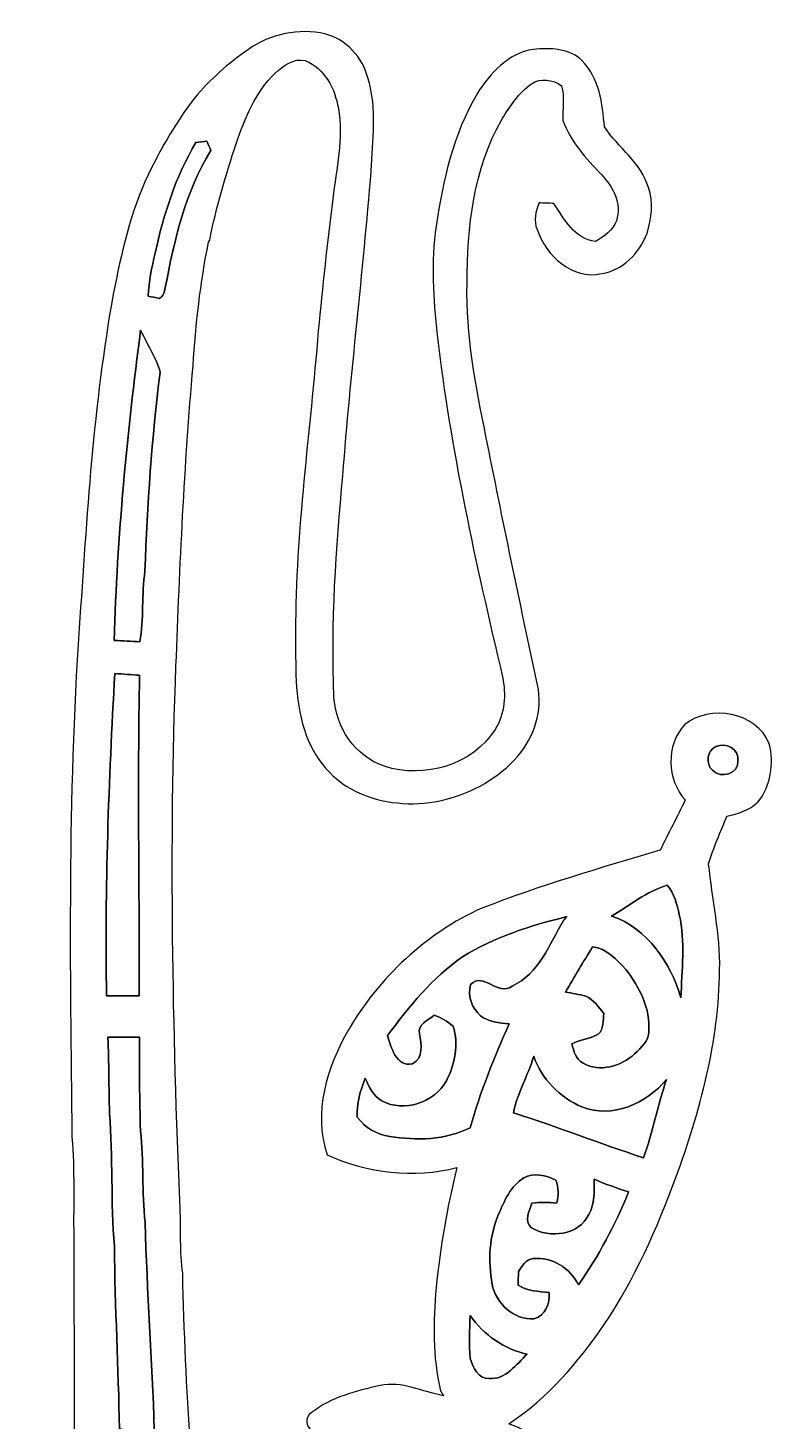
# Model space of a CAD drawing. Header units: centimetres. Extents: x -11.8 to 11.8, y -13.3 to 13.4.
# Drawn here: x -11.82 to -4.11, y -1.14 to 13.26 of the extents above; entities that cross this region are included whole.
import ezdxf

# ---------------------------------------------------------------- set-up
doc = ezdxf.new("R2010")
doc.units = ezdxf.units.CM
doc.header["$MEASUREMENT"] = 0
doc.layers.add('Camada 1', color=7, linetype='Continuous')

msp = doc.modelspace()

# ---------------------------------------------------------------- linework, layer by layer
at = {"layer": 'Camada 1', "color": 156}
for points, knots in [([(-9.5444, 13.04007), (-9.31826, 13.19952), (-9.02264, 13.26232), (-8.75206, 13.19917), (-8.75206, 13.19917), (-8.53087, 13.14484), (-8.36048, 12.95576), (-8.30685, 12.73704), (-8.30685, 12.73704), (-8.20842, 12.42624), (-8.26346, 12.10098), (-8.27475, 11.78313), (-8.27475, 11.78313), (-8.35871, 10.73361), (-8.48713, 9.68762), (-8.56756, 8.6374), (-8.56756, 8.6374), (-8.63776, 7.87681), (-8.69244, 7.112), (-8.65928, 6.34753), (-8.65928, 6.34753), (-8.64411, 6.0332), (-8.4402, 5.73122), (-8.13681, 5.63068), (-8.13681, 5.63068), (-7.73007, 5.49909), (-7.22736, 5.64127), (-6.99416, 6.01169), (-6.99416, 6.01169), (-6.89081, 6.17185), (-6.87987, 6.37292), (-6.91727, 6.55567), (-6.91727, 6.55567), (-7.19172, 7.72266), (-7.45525, 8.89634), (-7.59213, 10.08873), (-7.59213, 10.08873), (-7.63198, 10.46233), (-7.65951, 10.84121), (-7.60165, 11.21444), (-7.60165, 11.21444), (-7.53215, 11.68646), (-7.42562, 12.16589), (-7.18043, 12.58076), (-7.18043, 12.58076), (-7.04849, 12.79207), (-6.85835, 12.9995), (-6.60011, 13.03972), (-6.60011, 13.03972), (-6.42691, 13.0556), (-6.22547, 13.05383), (-6.09353, 12.9226), (-6.09353, 12.9226), (-5.91855, 12.74127), (-5.88115, 12.47986), (-5.86387, 12.23997), (-5.86387, 12.23997), (-5.72206, 12.02443), (-5.48464, 11.8692), (-5.40878, 11.61167), (-5.40878, 11.61167), (-5.34916, 11.45751), (-5.38198, 11.29276), (-5.4222, 11.1386), (-5.4222, 11.1386), (-5.50333, 10.93681), (-5.66807, 10.75795), (-5.89104, 10.72268), (-5.89104, 10.72268), (-6.19478, 10.65318), (-6.46677, 10.90682), (-6.55884, 11.17706), (-6.55884, 11.17706), (-6.5987, 11.26771), (-6.57506, 11.36614), (-6.53908, 11.45327), (-6.53908, 11.45327), (-6.48794, 11.45117), (-6.43643, 11.4494), (-6.38493, 11.44799), (-6.38493, 11.44799), (-6.27944, 11.285), (-6.17007, 11.07863), (-5.95453, 11.05534), (-5.95453, 11.05534), (-5.86705, 11.10721), (-5.77285, 11.16647), (-5.74004, 11.26912), (-5.74004, 11.26912), (-5.68006, 11.44551), (-5.77708, 11.61873), (-5.89421, 11.74537), (-5.89421, 11.74537), (-6.05225, 11.91189), (-6.21276, 12.08475), (-6.29284, 12.30488), (-6.29284, 12.30488), (-6.30025, 12.42377), (-6.27027, 12.55006), (-6.30802, 12.66472), (-6.30802, 12.66472), (-6.39692, 12.72716), (-6.52568, 12.75009), (-6.61846, 12.68306), (-6.61846, 12.68306), (-6.7497, 12.58992), (-6.84213, 12.4534), (-6.92291, 12.31687), (-6.92291, 12.31687), (-7.21924, 11.80641), (-7.28169, 11.19963), (-7.28415, 10.62037), (-7.28415, 10.62037), (-7.29509, 10.08732), (-7.19454, 9.56168), (-7.088, 9.04169), (-7.088, 9.04169), (-6.91727, 8.18373), (-6.73946, 7.32754), (-6.55425, 6.47276), (-6.55425, 6.47276), (-6.49887, 6.20994), (-6.58741, 5.93478), (-6.75993, 5.73369), (-6.75993, 5.73369), (-7.15186, 5.28954), (-7.82849, 5.11352), (-8.37953, 5.34704), (-8.37953, 5.34704), (-8.66422, 5.46099), (-8.87518, 5.71782), (-8.96479, 6.00745), (-8.96479, 6.00745), (-9.07273, 6.33377), (-9.05263, 6.68126), (-9.05615, 7.01957), (-9.05615, 7.01957), (-9.05686, 8.06132), (-8.90446, 9.0939), (-8.82156, 10.13036), (-8.82156, 10.13036), (-8.77852, 10.58615), (-8.72877, 11.04123), (-8.67163, 11.49526), (-8.67163, 11.49526), (-8.63423, 11.80605), (-8.55733, 12.12038), (-8.61377, 12.434), (-8.61377, 12.434), (-8.65046, 12.63437), (-8.75594, 12.84464), (-8.95597, 12.92331), (-8.95597, 12.92331), (-9.07732, 12.95576), (-9.18386, 12.86827), (-9.26888, 12.79383), (-9.26888, 12.79383), (-9.47137, 12.59663), (-9.58003, 12.32711), (-9.67034, 12.06464), (-9.67034, 12.06464), (-9.77758, 11.73726), (-9.87954, 11.40707), (-9.94375, 11.06805), (-9.94375, 11.06805), (-9.94375, 11.06805), (-9.95574, 11.04618), (-9.95574, 11.04618), (-9.95574, 11.04618), (-10.04111, 10.62566), (-10.08979, 10.1988), (-10.11484, 9.77053), (-10.11484, 9.77053), (-10.20867, 8.73865), (-10.25137, 7.70431), (-10.29264, 6.66925), (-10.29264, 6.66925), (-10.36461, 4.80024), (-10.32721, 2.9284), (-10.25031, 1.06045), (-10.25031, 1.06045), (-10.23972, 0.8375), (-10.25489, 0.61277), (-10.22314, 0.39088), (-10.22314, 0.39088), (-10.19598, -0.80291), (-10.11802, -1.99495), (-9.97867, -3.18099), (-9.97867, -3.18099), (-9.92998, -3.72285), (-9.86402, -4.26332), (-9.81463, -4.80518), (-9.81463, -4.80518), (-9.57968, -4.85422), (-9.34402, -4.941), (-9.16833, -5.10998), (-9.16833, -5.10998), (-8.97748, -5.28672), (-8.87236, -5.56401), (-8.92916, -5.82188), (-8.92916, -5.82188), (-8.95843, -6.00745), (-9.06215, -6.16866), (-9.16798, -6.31966), (-9.16798, -6.31966), (-8.93197, -6.50451), (-8.78275, -6.82201), (-8.86001, -7.12116), (-8.86001, -7.12116), (-8.92386, -7.41045), (-9.12318, -7.64928), (-9.35495, -7.82425), (-9.35495, -7.82425), (-9.66575, -8.05285), (-10.0464, -8.17633), (-10.42916, -8.20208), (-10.42916, -8.20208), (-10.35296, -9.61955), (-10.31205, -11.03982), (-10.20127, -12.45517), (-10.20127, -12.45517), (-10.17728, -12.61463), (-10.16423, -12.78607), (-10.25771, -12.9286), (-10.25771, -12.9286), (-10.40236, -13.20765), (-10.81299, -13.24081), (-11.04265, -13.05348), (-11.04265, -13.05348), (-11.19046, -12.93459), (-11.1707, -12.72786), (-11.176, -12.55854), (-11.176, -12.55854), (-11.20598, -12.20645), (-11.1947, -11.85262), (-11.20845, -11.4995), (-11.20845, -11.4995), (-11.24797, -10.98408), (-11.22291, -10.46551), (-11.26207, -9.94974), (-11.26207, -9.94974), (-11.27125, -9.30205), (-11.297, -8.6547), (-11.31428, -8.00735), (-11.31428, -8.00735), (-11.58028, -7.86024), (-11.76443, -7.57202), (-11.75631, -7.26475), (-11.75631, -7.26475), (-11.73444, -7.05979), (-11.65789, -6.86011), (-11.52277, -6.70277), (-11.52277, -6.70277), (-11.51784, -6.68725), (-11.50761, -6.65585), (-11.50231, -6.63999), (-11.50231, -6.63999), (-11.66318, -6.49145), (-11.79407, -6.29425), (-11.80253, -6.06918), (-11.80253, -6.06918), (-11.82369, -5.74957), (-11.63884, -5.45606), (-11.41059, -5.24827), (-11.41059, -5.24827), (-11.41412, -4.89795), (-11.42787, -4.54766), (-11.44235, -4.1977), (-11.44235, -4.1977), (-11.45433, -3.92677), (-11.43917, -3.65441), (-11.47762, -3.38525), (-11.47762, -3.38525), (-11.44622, -3.28577), (-11.42223, -3.16512), (-11.30793, -3.12949), (-11.30793, -3.12949), (-11.3538, -1.82774), (-11.34286, -0.52492), (-11.34921, 0.77716), (-11.34921, 0.77716), (-11.35415, 1.11724), (-11.33827, 1.45767), (-11.36755, 1.7967), (-11.36755, 1.7967), (-11.38908, 3.55035), (-11.41377, 5.30684), (-11.29277, 7.05731), (-11.29277, 7.05731), (-11.21444, 8.2109), (-11.14707, 9.36907), (-10.94139, 10.5089), (-10.94139, 10.5089), (-10.85603, 10.93187), (-10.76536, 11.36015), (-10.57627, 11.75137), (-10.57627, 11.75137), (-10.44292, 12.02654), (-10.287, 12.29218), (-10.10179, 12.53596), (-10.10179, 12.53596), (-9.94233, 12.72998), (-9.75006, 12.89614), (-9.5444, 13.04007)], [0, 0, 0, 0, 0.01298701, 0.01298701, 0.01298701, 0.01298701, 0.02597403, 0.02597403, 0.02597403, 0.02597403, 0.03896104, 0.03896104, 0.03896104, 0.03896104, 0.05194805, 0.05194805, 0.05194805, 0.05194805, 0.06493506, 0.06493506, 0.06493506, 0.06493506, 0.07792208, 0.07792208, 0.07792208, 0.07792208, 0.09090909, 0.09090909, 0.09090909, 0.09090909, 0.1038961, 0.1038961, 0.1038961, 0.1038961, 0.11688312, 0.11688312, 0.11688312, 0.11688312, 0.12987013, 0.12987013, 0.12987013, 0.12987013, 0.14285714, 0.14285714, 0.14285714, 0.14285714, 0.15584416, 0.15584416, 0.15584416, 0.15584416, 0.16883117, 0.16883117, 0.16883117, 0.16883117, 0.18181818, 0.18181818, 0.18181818, 0.18181818, 0.19480519, 0.19480519, 0.19480519, 0.19480519, 0.20779221, 0.20779221, 0.20779221, 0.20779221, 0.22077922, 0.22077922, 0.22077922, 0.22077922, 0.23376623, 0.23376623, 0.23376623, 0.23376623, 0.24675325, 0.24675325, 0.24675325, 0.24675325, 0.25974026, 0.25974026, 0.25974026, 0.25974026, 0.27272727, 0.27272727, 0.27272727, 0.27272727, 0.28571429, 0.28571429, 0.28571429, 0.28571429, 0.2987013, 0.2987013, 0.2987013, 0.2987013, 0.31168831, 0.31168831, 0.31168831, 0.31168831, 0.32467532, 0.32467532, 0.32467532, 0.32467532, 0.33766234, 0.33766234, 0.33766234, 0.33766234, 0.35064935, 0.35064935, 0.35064935, 0.35064935, 0.36363636, 0.36363636, 0.36363636, 0.36363636, 0.37662338, 0.37662338, 0.37662338, 0.37662338, 0.38961039, 0.38961039, 0.38961039, 0.38961039, 0.4025974, 0.4025974, 0.4025974, 0.4025974, 0.41558442, 0.41558442, 0.41558442, 0.41558442, 0.42857143, 0.42857143, 0.42857143, 0.42857143, 0.44155844, 0.44155844, 0.44155844, 0.44155844, 0.45454545, 0.45454545, 0.45454545, 0.45454545, 0.46753247, 0.46753247, 0.46753247, 0.46753247, 0.48051948, 0.48051948, 0.48051948, 0.48051948, 0.49350649, 0.49350649, 0.49350649, 0.49350649, 0.50649351, 0.50649351, 0.50649351, 0.50649351, 0.51948052, 0.51948052, 0.51948052, 0.51948052, 0.53246753, 0.53246753, 0.53246753, 0.53246753, 0.54545455, 0.54545455, 0.54545455, 0.54545455, 0.55844156, 0.55844156, 0.55844156, 0.55844156, 0.57142857, 0.57142857, 0.57142857, 0.57142857, 0.58441558, 0.58441558, 0.58441558, 0.58441558, 0.5974026, 0.5974026, 0.5974026, 0.5974026, 0.61038961, 0.61038961, 0.61038961, 0.61038961, 0.62337662, 0.62337662, 0.62337662, 0.62337662, 0.63636364, 0.63636364, 0.63636364, 0.63636364, 0.64935065, 0.64935065, 0.64935065, 0.64935065, 0.66233766, 0.66233766, 0.66233766, 0.66233766, 0.67532468, 0.67532468, 0.67532468, 0.67532468, 0.68831169, 0.68831169, 0.68831169, 0.68831169, 0.7012987, 0.7012987, 0.7012987, 0.7012987, 0.71428571, 0.71428571, 0.71428571, 0.71428571, 0.72727273, 0.72727273, 0.72727273, 0.72727273, 0.74025974, 0.74025974, 0.74025974, 0.74025974, 0.75324675, 0.75324675, 0.75324675, 0.75324675, 0.76623377, 0.76623377, 0.76623377, 0.76623377, 0.77922078, 0.77922078, 0.77922078, 0.77922078, 0.79220779, 0.79220779, 0.79220779, 0.79220779, 0.80519481, 0.80519481, 0.80519481, 0.80519481, 0.81818182, 0.81818182, 0.81818182, 0.81818182, 0.83116883, 0.83116883, 0.83116883, 0.83116883, 0.84415584, 0.84415584, 0.84415584, 0.84415584, 0.85714286, 0.85714286, 0.85714286, 0.85714286, 0.87012987, 0.87012987, 0.87012987, 0.87012987, 0.88311688, 0.88311688, 0.88311688, 0.88311688, 0.8961039, 0.8961039, 0.8961039, 0.8961039, 0.90909091, 0.90909091, 0.90909091, 0.90909091, 0.92207792, 0.92207792, 0.92207792, 0.92207792, 0.93506494, 0.93506494, 0.93506494, 0.93506494, 0.94805195, 0.94805195, 0.94805195, 0.94805195, 0.96103896, 0.96103896, 0.96103896, 0.96103896, 0.97402597, 0.97402597, 0.97402597, 0.97402597, 1, 1, 1, 1]), ([(-10.08661, 12.0791), (-10.08661, 12.0791), (-10.08661, 12.0791), (-10.08661, 12.0791), (-10.08661, 12.0791), (-10.29617, 11.72632), (-10.42, 11.33122), (-10.50889, 10.93293), (-10.50889, 10.93293), (-10.54029, 10.78653), (-10.57592, 10.63978), (-10.57875, 10.48914), (-10.57875, 10.48914), (-10.55052, 10.48349), (-10.49372, 10.4715), (-10.4655, 10.4655), (-10.4655, 10.4655), (-10.41964, 10.48455), (-10.41364, 10.5357), (-10.4027, 10.57768), (-10.4027, 10.57768), (-10.31098, 11.06699), (-10.19598, 11.56616), (-9.93104, 11.99444), (-9.93104, 11.99444), (-9.94163, 12.01842), (-9.96208, 12.06641), (-9.97231, 12.0904), (-9.97231, 12.0904), (-10.01042, 12.08651), (-10.04852, 12.08299), (-10.08661, 12.0791)], [0, 0, 0, 0, 0.11111111, 0.11111111, 0.11111111, 0.11111111, 0.22222222, 0.22222222, 0.22222222, 0.22222222, 0.33333333, 0.33333333, 0.33333333, 0.33333333, 0.44444444, 0.44444444, 0.44444444, 0.44444444, 0.55555556, 0.55555556, 0.55555556, 0.55555556, 0.66666667, 0.66666667, 0.66666667, 0.66666667, 0.77777778, 0.77777778, 0.77777778, 0.77777778, 1, 1, 1, 1]), ([(-10.93187, 6.93101), (-10.93187, 6.93101), (-10.93187, 6.93101), (-10.93187, 6.93101), (-10.93187, 6.93101), (-10.84298, 6.92643), (-10.75443, 6.9215), (-10.66588, 6.9169), (-10.66588, 6.9169), (-10.62249, 7.15856), (-10.65035, 7.40587), (-10.61297, 7.64821), (-10.61297, 7.64821), (-10.58862, 8.33508), (-10.54312, 9.02123), (-10.45597, 9.7028), (-10.45597, 9.7028), (-10.49619, 9.85731), (-10.5925, 9.99313), (-10.65812, 10.13882), (-10.65812, 10.13882), (-10.79782, 9.07485), (-10.90048, 8.00417), (-10.93187, 6.93101)], [0, 0, 0, 0, 0.14285714, 0.14285714, 0.14285714, 0.14285714, 0.28571429, 0.28571429, 0.28571429, 0.28571429, 0.42857143, 0.42857143, 0.42857143, 0.42857143, 0.57142857, 0.57142857, 0.57142857, 0.57142857, 0.71428571, 0.71428571, 0.71428571, 0.71428571, 1, 1, 1, 1]), ([(-10.92376, 6.58917), (-10.92376, 6.58917), (-10.92376, 6.58917), (-10.92376, 6.58917), (-10.92376, 6.58917), (-10.98938, 5.48075), (-11.02818, 4.36986), (-11.01019, 3.25895), (-11.01019, 3.25895), (-10.8973, 3.25861), (-10.78476, 3.25861), (-10.67188, 3.25825), (-10.67188, 3.25825), (-10.67046, 4.36279), (-10.69199, 5.46734), (-10.66834, 6.57153), (-10.66834, 6.57153), (-10.75372, 6.57718), (-10.83874, 6.58318), (-10.92376, 6.58917)], [0, 0, 0, 0, 0.16666667, 0.16666667, 0.16666667, 0.16666667, 0.33333333, 0.33333333, 0.33333333, 0.33333333, 0.5, 0.5, 0.5, 0.5, 0.66666667, 0.66666667, 0.66666667, 0.66666667, 1, 1, 1, 1]), ([(-5.0366, 6.05895), (-4.7759, 6.27627), (-4.28837, 6.1923), (-4.15995, 5.86386), (-4.15995, 5.86386), (-4.10915, 5.65962), (-4.14231, 5.42571), (-4.27672, 5.25885), (-4.27672, 5.25885), (-4.36491, 5.17877), (-4.48132, 5.13856), (-4.59668, 5.11668), (-4.59668, 5.11668), (-4.66195, 4.95299), (-4.7385, 4.79142), (-4.78613, 4.62209), (-4.78613, 4.62209), (-4.74909, 4.25696), (-4.66443, 3.89536), (-4.67254, 3.52636), (-4.67254, 3.52636), (-4.67888, 2.7894), (-4.87327, 2.06833), (-5.1248, 1.38041), (-5.1248, 1.38041), (-5.32095, 0.85124), (-5.54884, 0.32914), (-5.86705, -0.1397), (-5.86705, -0.1397), (-6.1348, -0.53269), (-6.4523, -0.90204), (-6.85236, -1.16521), (-6.85236, -1.16521), (-6.61634, -1.26188), (-6.37928, -1.35819), (-6.1528, -1.47601), (-6.1528, -1.47601), (-5.94113, -1.62489), (-5.86916, -1.88948), (-5.77568, -2.11737), (-5.77568, -2.11737), (-5.78979, -2.1583), (-5.80354, -2.19957), (-5.8173, -2.24084), (-5.8173, -2.24084), (-5.94395, -2.25283), (-6.06636, -2.21684), (-6.18489, -2.17769), (-6.18489, -2.17769), (-6.27873, -2.2426), (-6.36658, -2.33644), (-6.49111, -2.32728), (-6.49111, -2.32728), (-6.57401, -2.19004), (-6.65514, -2.04893), (-6.77579, -1.94062), (-6.77579, -1.94062), (-6.85587, -2.05634), (-6.92962, -2.23307), (-7.08766, -2.24542), (-7.08766, -2.24542), (-7.20407, -2.19779), (-7.24817, -2.06021), (-7.31378, -1.96179), (-7.31378, -1.96179), (-7.41327, -2.22919), (-7.48171, -2.50684), (-7.55543, -2.78236), (-7.55543, -2.78236), (-7.58859, -2.96016), (-7.64151, -3.15665), (-7.55967, -3.3288), (-7.55967, -3.3288), (-7.48629, -3.43817), (-7.33882, -3.43853), (-7.221, -3.44416), (-7.221, -3.44416), (-7.13987, -3.37043), (-7.03932, -3.2907), (-7.03121, -3.17287), (-7.03121, -3.17287), (-7.05626, -3.08575), (-7.15751, -3.00531), (-7.10494, -2.909), (-7.10494, -2.909), (-6.98887, -2.81975), (-6.84388, -2.67229), (-6.69008, -2.77035), (-6.69008, -2.77035), (-6.6442, -3.01519), (-6.64279, -3.28329), (-6.76485, -3.50731), (-6.76485, -3.50731), (-6.87951, -3.67242), (-7.0566, -3.81952), (-7.26756, -3.81952), (-7.26756, -3.81952), (-7.46266, -3.80047), (-7.65703, -3.73238), (-7.81297, -3.61209), (-7.81297, -3.61209), (-7.91845, -3.53024), (-7.95337, -3.39407), (-7.97418, -3.26918), (-7.97418, -3.26918), (-7.97806, -3.28507), (-7.98617, -3.31716), (-7.99006, -3.33304), (-7.99006, -3.33304), (-8.24053, -3.53447), (-8.60989, -3.45756), (-8.85366, -3.28365), (-8.85366, -3.28365), (-9.04028, -3.11538), (-9.09673, -2.81975), (-9.00641, -2.58833), (-9.00641, -2.58833), (-8.93727, -2.41335), (-8.80815, -2.27295), (-8.69138, -2.12901), (-8.69138, -2.12901), (-8.62471, -2.13359), (-8.51993, -2.10467), (-8.50335, -2.19638), (-8.50335, -2.19638), (-8.46067, -2.32163), (-8.37811, -2.4585), (-8.45678, -2.58621), (-8.45678, -2.58621), (-8.50229, -2.58974), (-8.54816, -2.59291), (-8.59367, -2.59644), (-8.59367, -2.59644), (-8.68221, -2.68781), (-8.68009, -2.82222), (-8.6547, -2.93899), (-8.6547, -2.93899), (-8.56932, -3.06317), (-8.37035, -3.1563), (-8.23948, -3.04587), (-8.23948, -3.04587), (-8.0973, -2.91958), (-8.01652, -2.74214), (-7.94455, -2.56998), (-7.94455, -2.56998), (-7.85917, -2.35126), (-7.76357, -2.13713), (-7.6895, -1.91452), (-7.6895, -1.91452), (-7.78298, -1.9124), (-7.93009, -1.97731), (-7.98583, -1.86937), (-7.98583, -1.86937), (-7.99711, -1.7593), (-7.96148, -1.65135), (-7.94843, -1.54305), (-7.94843, -1.54305), (-8.10083, -1.58503), (-8.249, -1.66404), (-8.41198, -1.64358), (-8.41198, -1.64358), (-8.43667, -1.56279), (-8.43667, -1.47319), (-8.47619, -1.39876), (-8.47619, -1.39876), (-8.62435, -1.37795), (-8.78734, -1.3596), (-8.88964, -1.23613), (-8.88964, -1.23613), (-8.94961, -1.19133), (-8.96373, -1.09502), (-8.89388, -1.05197), (-8.89388, -1.05197), (-8.69173, -0.8883), (-8.43068, -0.82761), (-8.18303, -0.76904), (-8.18303, -0.76904), (-7.95619, -0.72002), (-7.74593, -0.83502), (-7.52827, -0.87488), (-7.52827, -0.87488), (-7.53568, -0.86184), (-7.5512, -0.83572), (-7.5586, -0.82267), (-7.5586, -0.82267), (-7.6401, -0.47308), (-7.63588, -0.11077), (-7.6027, 0.24448), (-7.6027, 0.24448), (-7.5625, 0.6625), (-7.48841, 1.07667), (-7.38823, 1.48449), (-7.38823, 1.48449), (-7.83483, 1.36877), (-8.31249, 1.4238), (-8.72948, 1.61607), (-8.72948, 1.61607), (-8.88082, 2.05139), (-8.72877, 2.52411), (-8.51005, 2.90829), (-8.51005, 2.90829), (-8.18902, 3.4491), (-7.70819, 3.90455), (-7.1321, 4.16348), (-7.1321, 4.16348), (-6.5285, 4.39702), (-5.90727, 4.58116), (-5.28637, 4.7625), (-5.28637, 4.7625), (-5.20452, 4.93818), (-5.11033, 5.1075), (-5.02813, 5.2825), (-5.02813, 5.2825), (-5.22005, 5.48993), (-5.22958, 5.85011), (-5.0366, 6.05895)], [0, 0, 0, 0, 0.01818182, 0.01818182, 0.01818182, 0.01818182, 0.03636364, 0.03636364, 0.03636364, 0.03636364, 0.05454545, 0.05454545, 0.05454545, 0.05454545, 0.07272727, 0.07272727, 0.07272727, 0.07272727, 0.09090909, 0.09090909, 0.09090909, 0.09090909, 0.10909091, 0.10909091, 0.10909091, 0.10909091, 0.12727273, 0.12727273, 0.12727273, 0.12727273, 0.14545455, 0.14545455, 0.14545455, 0.14545455, 0.16363636, 0.16363636, 0.16363636, 0.16363636, 0.18181818, 0.18181818, 0.18181818, 0.18181818, 0.2, 0.2, 0.2, 0.2, 0.21818182, 0.21818182, 0.21818182, 0.21818182, 0.23636364, 0.23636364, 0.23636364, 0.23636364, 0.25454545, 0.25454545, 0.25454545, 0.25454545, 0.27272727, 0.27272727, 0.27272727, 0.27272727, 0.29090909, 0.29090909, 0.29090909, 0.29090909, 0.30909091, 0.30909091, 0.30909091, 0.30909091, 0.32727273, 0.32727273, 0.32727273, 0.32727273, 0.34545455, 0.34545455, 0.34545455, 0.34545455, 0.36363636, 0.36363636, 0.36363636, 0.36363636, 0.38181818, 0.38181818, 0.38181818, 0.38181818, 0.4, 0.4, 0.4, 0.4, 0.41818182, 0.41818182, 0.41818182, 0.41818182, 0.43636364, 0.43636364, 0.43636364, 0.43636364, 0.45454545, 0.45454545, 0.45454545, 0.45454545, 0.47272727, 0.47272727, 0.47272727, 0.47272727, 0.49090909, 0.49090909, 0.49090909, 0.49090909, 0.50909091, 0.50909091, 0.50909091, 0.50909091, 0.52727273, 0.52727273, 0.52727273, 0.52727273, 0.54545455, 0.54545455, 0.54545455, 0.54545455, 0.56363636, 0.56363636, 0.56363636, 0.56363636, 0.58181818, 0.58181818, 0.58181818, 0.58181818, 0.6, 0.6, 0.6, 0.6, 0.61818182, 0.61818182, 0.61818182, 0.61818182, 0.63636364, 0.63636364, 0.63636364, 0.63636364, 0.65454545, 0.65454545, 0.65454545, 0.65454545, 0.67272727, 0.67272727, 0.67272727, 0.67272727, 0.69090909, 0.69090909, 0.69090909, 0.69090909, 0.70909091, 0.70909091, 0.70909091, 0.70909091, 0.72727273, 0.72727273, 0.72727273, 0.72727273, 0.74545455, 0.74545455, 0.74545455, 0.74545455, 0.76363636, 0.76363636, 0.76363636, 0.76363636, 0.78181818, 0.78181818, 0.78181818, 0.78181818, 0.8, 0.8, 0.8, 0.8, 0.81818182, 0.81818182, 0.81818182, 0.81818182, 0.83636364, 0.83636364, 0.83636364, 0.83636364, 0.85454545, 0.85454545, 0.85454545, 0.85454545, 0.87272727, 0.87272727, 0.87272727, 0.87272727, 0.89090909, 0.89090909, 0.89090909, 0.89090909, 0.90909091, 0.90909091, 0.90909091, 0.90909091, 0.92727273, 0.92727273, 0.92727273, 0.92727273, 0.94545455, 0.94545455, 0.94545455, 0.94545455, 0.96363636, 0.96363636, 0.96363636, 0.96363636, 1, 1, 1, 1]), ([(-4.7117, 5.83423), (-4.7117, 5.83423), (-4.7117, 5.83423), (-4.7117, 5.83423), (-4.7117, 5.83423), (-4.80342, 5.79191), (-4.82141, 5.65396), (-4.74556, 5.5887), (-4.74556, 5.5887), (-4.66336, 5.4998), (-4.47145, 5.54989), (-4.48451, 5.68642), (-4.48451, 5.68642), (-4.4651, 5.80848), (-4.6094, 5.88327), (-4.7117, 5.83423)], [0, 0, 0, 0, 0.2, 0.2, 0.2, 0.2, 0.4, 0.4, 0.4, 0.4, 0.6, 0.6, 0.6, 0.6, 1, 1, 1, 1]), ([(-5.79013, 4.08269), (-5.79013, 4.08269), (-5.79013, 4.08269), (-5.79013, 4.08269), (-5.79013, 4.08269), (-5.41796, 3.9571), (-5.18054, 3.59903), (-5.07259, 3.23744), (-5.07259, 3.23744), (-5.06306, 3.5239), (-5.02637, 3.81458), (-5.08952, 4.09787), (-5.08952, 4.09787), (-5.11457, 4.20334), (-5.13997, 4.31623), (-5.21334, 4.40019), (-5.21334, 4.40019), (-5.42712, 4.33951), (-5.60034, 4.19169), (-5.79013, 4.08269)], [0, 0, 0, 0, 0.16666667, 0.16666667, 0.16666667, 0.16666667, 0.33333333, 0.33333333, 0.33333333, 0.33333333, 0.5, 0.5, 0.5, 0.5, 0.66666667, 0.66666667, 0.66666667, 0.66666667, 1, 1, 1, 1]), ([(-7.33142, 3.66006), (-7.33142, 3.66006), (-7.33142, 3.66006), (-7.33142, 3.66006), (-7.33142, 3.66006), (-7.64329, 3.44735), (-7.87964, 3.14607), (-8.10577, 2.84833), (-8.10577, 2.84833), (-8.06873, 2.72944), (-8.01511, 2.51424), (-7.84825, 2.55622), (-7.84825, 2.55622), (-7.72688, 2.61479), (-7.75757, 2.75731), (-7.77592, 2.86419), (-7.77592, 2.86419), (-7.79638, 2.96333), (-7.68597, 3.00672), (-7.62387, 3.05752), (-7.62387, 3.05752), (-7.55156, 3.03318), (-7.48524, 2.99544), (-7.42809, 2.94428), (-7.42809, 2.94428), (-7.36706, 2.7559), (-7.40938, 2.5534), (-7.49723, 2.38054), (-7.49723, 2.38054), (-7.61965, 2.15229), (-7.93502, 2.05069), (-8.16539, 2.1717), (-8.16539, 2.1717), (-8.25535, 2.22037), (-8.29556, 2.31846), (-8.33613, 2.40629), (-8.33613, 2.40629), (-8.38693, 2.27787), (-8.4275, 2.14383), (-8.41903, 2.00377), (-8.41903, 2.00377), (-8.33613, 1.89652), (-8.21795, 1.82279), (-8.08214, 1.80481), (-8.08214, 1.80481), (-7.80591, 1.76035), (-7.50746, 1.766), (-7.2524, 1.89476), (-7.2524, 1.89476), (-7.14587, 2.26306), (-7.00546, 2.62008), (-6.84705, 2.96898), (-6.84705, 2.96898), (-6.94972, 2.97956), (-7.06049, 2.98696), (-7.14516, 3.05293), (-7.14516, 3.05293), (-7.23477, 3.13124), (-7.28169, 3.25966), (-7.24746, 3.37609), (-7.24746, 3.37609), (-7.10776, 3.51225), (-6.96489, 3.24484), (-6.81884, 3.35845), (-6.81884, 3.35845), (-6.53732, 3.4858), (-6.43466, 3.78848), (-6.28826, 4.03542), (-6.28826, 4.03542), (-6.27979, 4.04566), (-6.26215, 4.0661), (-6.25333, 4.07634), (-6.25333, 4.07634), (-6.62798, 3.98497), (-7.00229, 3.86467), (-7.33142, 3.66006)], [0, 0, 0, 0, 0.05, 0.05, 0.05, 0.05, 0.1, 0.1, 0.1, 0.1, 0.15, 0.15, 0.15, 0.15, 0.2, 0.2, 0.2, 0.2, 0.25, 0.25, 0.25, 0.25, 0.3, 0.3, 0.3, 0.3, 0.35, 0.35, 0.35, 0.35, 0.4, 0.4, 0.4, 0.4, 0.45, 0.45, 0.45, 0.45, 0.5, 0.5, 0.5, 0.5, 0.55, 0.55, 0.55, 0.55, 0.6, 0.6, 0.6, 0.6, 0.65, 0.65, 0.65, 0.65, 0.7, 0.7, 0.7, 0.7, 0.75, 0.75, 0.75, 0.75, 0.8, 0.8, 0.8, 0.8, 0.85, 0.85, 0.85, 0.85, 0.9, 0.9, 0.9, 0.9, 1, 1, 1, 1]), ([(-5.98628, 3.76378), (-5.98628, 3.76378), (-5.98628, 3.76378), (-5.98628, 3.76378), (-5.98628, 3.76378), (-6.08295, 3.60997), (-6.17114, 3.45157), (-6.26674, 3.29706), (-6.26674, 3.29706), (-6.19653, 3.284), (-6.12527, 3.27589), (-6.0572, 3.25296), (-6.0572, 3.25296), (-5.97288, 3.22226), (-5.92525, 3.14184), (-5.87092, 3.07622), (-5.87092, 3.07622), (-5.87621, 3.00177), (-5.86809, 2.91606), (-5.92878, 2.86066), (-5.92878, 2.86066), (-6.0152, 2.81693), (-6.11292, 2.80246), (-6.20148, 2.76331), (-6.20148, 2.76331), (-6.1796, 2.68851), (-6.15984, 2.60032), (-6.08295, 2.56151), (-6.08295, 2.56151), (-5.91185, 2.46345), (-5.68854, 2.53118), (-5.5513, 2.65888), (-5.5513, 2.65888), (-5.4864, 2.72238), (-5.40173, 2.79047), (-5.40526, 2.89065), (-5.40526, 2.89065), (-5.38621, 3.12596), (-5.49945, 3.35033), (-5.64268, 3.52918), (-5.64268, 3.52918), (-5.73651, 3.63078), (-5.83952, 3.75002), (-5.98628, 3.76378)], [0, 0, 0, 0, 0.08333333, 0.08333333, 0.08333333, 0.08333333, 0.16666667, 0.16666667, 0.16666667, 0.16666667, 0.25, 0.25, 0.25, 0.25, 0.33333333, 0.33333333, 0.33333333, 0.33333333, 0.41666667, 0.41666667, 0.41666667, 0.41666667, 0.5, 0.5, 0.5, 0.5, 0.58333333, 0.58333333, 0.58333333, 0.58333333, 0.66666667, 0.66666667, 0.66666667, 0.66666667, 0.75, 0.75, 0.75, 0.75, 0.83333333, 0.83333333, 0.83333333, 0.83333333, 1, 1, 1, 1]), ([(-10.99537, 2.82963), (-10.99537, 2.82963), (-10.99537, 2.82963), (-10.99537, 2.82963), (-10.99537, 2.82963), (-10.98584, 2.56892), (-10.98726, 2.30752), (-10.97985, 2.04645), (-10.97985, 2.04645), (-10.94175, 1.5882), (-10.96856, 1.12713), (-10.9287, 0.66886), (-10.9287, 0.66886), (-10.92446, 0.03951), (-10.88672, -0.58844), (-10.87684, -1.21742), (-10.87684, -1.21742), (-10.85744, -1.22273), (-10.81933, -1.2326), (-10.79993, -1.23754), (-10.79993, -1.23754), (-10.70645, -1.22731), (-10.61191, -1.22765), (-10.51771, -1.22555), (-10.51771, -1.22555), (-10.53641, -0.51118), (-10.59462, 0.20143), (-10.61085, 0.91617), (-10.61085, 0.91617), (-10.64718, 1.23084), (-10.62178, 1.54939), (-10.65988, 1.86372), (-10.65988, 1.86372), (-10.66905, 2.18581), (-10.67046, 2.50825), (-10.67046, 2.83033), (-10.67046, 2.83033), (-10.77877, 2.82999), (-10.88707, 2.82963), (-10.99537, 2.82963)], [0, 0, 0, 0, 0.09090909, 0.09090909, 0.09090909, 0.09090909, 0.18181818, 0.18181818, 0.18181818, 0.18181818, 0.27272727, 0.27272727, 0.27272727, 0.27272727, 0.36363636, 0.36363636, 0.36363636, 0.36363636, 0.45454545, 0.45454545, 0.45454545, 0.45454545, 0.54545455, 0.54545455, 0.54545455, 0.54545455, 0.63636364, 0.63636364, 0.63636364, 0.63636364, 0.72727273, 0.72727273, 0.72727273, 0.72727273, 0.81818182, 0.81818182, 0.81818182, 0.81818182, 1, 1, 1, 1]), ([(-6.80507, 2.04927), (-6.80507, 2.04927), (-6.80507, 2.04927), (-6.80507, 2.04927), (-6.80507, 2.04927), (-6.35282, 1.90675), (-5.91219, 1.72931), (-5.46028, 1.58537), (-5.46028, 1.58537), (-5.36187, 1.84925), (-5.31176, 2.12831), (-5.22252, 2.3936), (-5.22252, 2.3936), (-5.42536, 2.14524), (-5.78414, 1.98366), (-6.09669, 2.11067), (-6.09669, 2.11067), (-6.32529, 2.2052), (-6.51191, 2.39959), (-6.59448, 2.63348), (-6.59448, 2.63348), (-6.65268, 2.43416), (-6.76451, 2.2539), (-6.80507, 2.04927)], [0, 0, 0, 0, 0.14285714, 0.14285714, 0.14285714, 0.14285714, 0.28571429, 0.28571429, 0.28571429, 0.28571429, 0.42857143, 0.42857143, 0.42857143, 0.42857143, 0.57142857, 0.57142857, 0.57142857, 0.57142857, 0.71428571, 0.71428571, 0.71428571, 0.71428571, 1, 1, 1, 1]), ([(-6.69783, 1.37617), (-6.69783, 1.37617), (-6.69783, 1.37617), (-6.69783, 1.37617), (-6.69783, 1.37617), (-6.83331, 1.29363), (-6.89751, 1.14017), (-6.95749, 1.00047), (-6.95749, 1.00047), (-7.05484, 0.7747), (-7.0679, 0.51929), (-7.02415, 0.27905), (-7.02415, 0.27905), (-6.98853, 0.07761), (-6.79732, -0.09348), (-6.58917, -0.08113), (-6.58917, -0.08113), (-6.47417, -0.04655), (-6.42761, 0.08149), (-6.43395, 0.19156), (-6.43395, 0.19156), (-6.54332, 0.20567), (-6.66009, 0.20284), (-6.75534, 0.2674), (-6.75534, 0.2674), (-6.75428, 0.31433), (-6.75357, 0.36125), (-6.75286, 0.40745), (-6.75286, 0.40745), (-6.71476, 0.46389), (-6.67597, 0.53552), (-6.59977, 0.54292), (-6.59977, 0.54292), (-6.40574, 0.56232), (-6.2177, 0.44272), (-6.13127, 0.27164), (-6.13127, 0.27164), (-5.9242, 0.57009), (-5.74815, 0.89322), (-5.61481, 1.23155), (-5.61481, 1.23155), (-5.73546, 1.26894), (-5.85399, 1.31375), (-5.97041, 1.36313), (-5.97041, 1.36313), (-5.9711, 1.24037), (-5.96159, 1.10808), (-6.0258, 0.998), (-6.0258, 0.998), (-6.12739, 0.78351), (-6.43113, 0.74682), (-6.61882, 0.86147), (-6.61882, 0.86147), (-6.69607, 0.92886), (-6.63963, 1.03611), (-6.61282, 1.11512), (-6.61282, 1.11512), (-6.5285, 1.12572), (-6.44313, 1.12323), (-6.35847, 1.11653), (-6.35847, 1.11653), (-6.33095, 1.19556), (-6.3373, 1.27635), (-6.36588, 1.35361), (-6.36588, 1.35361), (-6.46782, 1.40299), (-6.5927, 1.43262), (-6.69783, 1.37617)], [0, 0, 0, 0, 0.05555556, 0.05555556, 0.05555556, 0.05555556, 0.11111111, 0.11111111, 0.11111111, 0.11111111, 0.16666667, 0.16666667, 0.16666667, 0.16666667, 0.22222222, 0.22222222, 0.22222222, 0.22222222, 0.27777778, 0.27777778, 0.27777778, 0.27777778, 0.33333333, 0.33333333, 0.33333333, 0.33333333, 0.38888889, 0.38888889, 0.38888889, 0.38888889, 0.44444444, 0.44444444, 0.44444444, 0.44444444, 0.5, 0.5, 0.5, 0.5, 0.55555556, 0.55555556, 0.55555556, 0.55555556, 0.61111111, 0.61111111, 0.61111111, 0.61111111, 0.66666667, 0.66666667, 0.66666667, 0.66666667, 0.72222222, 0.72222222, 0.72222222, 0.72222222, 0.77777778, 0.77777778, 0.77777778, 0.77777778, 0.83333333, 0.83333333, 0.83333333, 0.83333333, 0.88888889, 0.88888889, 0.88888889, 0.88888889, 1, 1, 1, 1]), ([(-7.25275, -0.04726), (-7.25275, -0.04726), (-7.25275, -0.04726), (-7.25275, -0.04726), (-7.25275, -0.04726), (-7.25311, -0.19507), (-7.26934, -0.3443), (-7.24992, -0.49176), (-7.24992, -0.49176), (-7.22524, -0.58278), (-7.16562, -0.69919), (-7.05626, -0.69814), (-7.05626, -0.69814), (-6.88269, -0.71049), (-6.77367, -0.54963), (-6.6608, -0.44379), (-6.6608, -0.44379), (-6.90316, -0.39616), (-7.10988, -0.24482), (-7.25275, -0.04726)], [0, 0, 0, 0, 0.16666667, 0.16666667, 0.16666667, 0.16666667, 0.33333333, 0.33333333, 0.33333333, 0.33333333, 0.5, 0.5, 0.5, 0.5, 0.66666667, 0.66666667, 0.66666667, 0.66666667, 1, 1, 1, 1])]:
    msp.add_open_spline(points, degree=3, knots=knots, dxfattribs=at)
at = {"layer": 'Camada 1', "color": 7}
for points, knots in [([(-10.08661, 12.0791), (-10.04852, 12.08299), (-10.01042, 12.08651), (-9.97231, 12.0904), (-9.97231, 12.0904), (-9.96208, 12.06641), (-9.94163, 12.01842), (-9.93104, 11.99444), (-9.93104, 11.99444), (-10.19598, 11.56616), (-10.31098, 11.06699), (-10.4027, 10.57768), (-10.4027, 10.57768), (-10.41364, 10.5357), (-10.41964, 10.48455), (-10.4655, 10.4655), (-10.4655, 10.4655), (-10.49372, 10.4715), (-10.55052, 10.48349), (-10.57875, 10.48914), (-10.57875, 10.48914), (-10.57592, 10.63978), (-10.54029, 10.78653), (-10.50889, 10.93293), (-10.50889, 10.93293), (-10.42, 11.33122), (-10.29617, 11.72632), (-10.08661, 12.0791)], [0, 0, 0, 0, 0.125, 0.125, 0.125, 0.125, 0.25, 0.25, 0.25, 0.25, 0.375, 0.375, 0.375, 0.375, 0.5, 0.5, 0.5, 0.5, 0.625, 0.625, 0.625, 0.625, 0.75, 0.75, 0.75, 0.75, 1, 1, 1, 1]), ([(-10.93187, 6.93101), (-10.90048, 8.00417), (-10.79782, 9.07485), (-10.65812, 10.13882), (-10.65812, 10.13882), (-10.5925, 9.99313), (-10.49619, 9.85731), (-10.45597, 9.7028), (-10.45597, 9.7028), (-10.54312, 9.02123), (-10.58862, 8.33508), (-10.61297, 7.64821), (-10.61297, 7.64821), (-10.65035, 7.40587), (-10.62249, 7.15856), (-10.66588, 6.9169), (-10.66588, 6.9169), (-10.75443, 6.9215), (-10.84298, 6.92643), (-10.93187, 6.93101)], [0, 0, 0, 0, 0.16666667, 0.16666667, 0.16666667, 0.16666667, 0.33333333, 0.33333333, 0.33333333, 0.33333333, 0.5, 0.5, 0.5, 0.5, 0.66666667, 0.66666667, 0.66666667, 0.66666667, 1, 1, 1, 1]), ([(-10.92376, 6.58917), (-10.83874, 6.58318), (-10.75372, 6.57718), (-10.66834, 6.57153), (-10.66834, 6.57153), (-10.69199, 5.46734), (-10.67046, 4.36279), (-10.67188, 3.25825), (-10.67188, 3.25825), (-10.78476, 3.25861), (-10.8973, 3.25861), (-11.01019, 3.25895), (-11.01019, 3.25895), (-11.02818, 4.36986), (-10.98938, 5.48075), (-10.92376, 6.58917)], [0, 0, 0, 0, 0.2, 0.2, 0.2, 0.2, 0.4, 0.4, 0.4, 0.4, 0.6, 0.6, 0.6, 0.6, 1, 1, 1, 1]), ([(-4.7117, 5.83423), (-4.6094, 5.88327), (-4.4651, 5.80848), (-4.48451, 5.68642), (-4.48451, 5.68642), (-4.47145, 5.54989), (-4.66336, 5.4998), (-4.74556, 5.5887), (-4.74556, 5.5887), (-4.82141, 5.65396), (-4.80342, 5.79191), (-4.7117, 5.83423)], [0, 0, 0, 0, 0.25, 0.25, 0.25, 0.25, 0.5, 0.5, 0.5, 0.5, 1, 1, 1, 1]), ([(-5.79013, 4.08269), (-5.60034, 4.19169), (-5.42712, 4.33951), (-5.21334, 4.40019), (-5.21334, 4.40019), (-5.13997, 4.31623), (-5.11457, 4.20334), (-5.08952, 4.09787), (-5.08952, 4.09787), (-5.02637, 3.81458), (-5.06306, 3.5239), (-5.07259, 3.23744), (-5.07259, 3.23744), (-5.18054, 3.59903), (-5.41796, 3.9571), (-5.79013, 4.08269)], [0, 0, 0, 0, 0.2, 0.2, 0.2, 0.2, 0.4, 0.4, 0.4, 0.4, 0.6, 0.6, 0.6, 0.6, 1, 1, 1, 1]), ([(-7.33142, 3.66006), (-7.00229, 3.86467), (-6.62798, 3.98497), (-6.25333, 4.07634), (-6.25333, 4.07634), (-6.26215, 4.0661), (-6.27979, 4.04566), (-6.28826, 4.03542), (-6.28826, 4.03542), (-6.43466, 3.78848), (-6.53732, 3.4858), (-6.81884, 3.35845), (-6.81884, 3.35845), (-6.96489, 3.24484), (-7.10776, 3.51225), (-7.24746, 3.37609), (-7.24746, 3.37609), (-7.28169, 3.25966), (-7.23477, 3.13124), (-7.14516, 3.05293), (-7.14516, 3.05293), (-7.06049, 2.98696), (-6.94972, 2.97956), (-6.84705, 2.96898), (-6.84705, 2.96898), (-7.00546, 2.62008), (-7.14587, 2.26306), (-7.2524, 1.89476), (-7.2524, 1.89476), (-7.50746, 1.766), (-7.80591, 1.76035), (-8.08214, 1.80481), (-8.08214, 1.80481), (-8.21795, 1.82279), (-8.33613, 1.89652), (-8.41903, 2.00377), (-8.41903, 2.00377), (-8.4275, 2.14383), (-8.38693, 2.27787), (-8.33613, 2.40629), (-8.33613, 2.40629), (-8.29556, 2.31846), (-8.25535, 2.22037), (-8.16539, 2.1717), (-8.16539, 2.1717), (-7.93502, 2.05069), (-7.61965, 2.15229), (-7.49723, 2.38054), (-7.49723, 2.38054), (-7.40938, 2.5534), (-7.36706, 2.7559), (-7.42809, 2.94428), (-7.42809, 2.94428), (-7.48524, 2.99544), (-7.55156, 3.03318), (-7.62387, 3.05752), (-7.62387, 3.05752), (-7.68597, 3.00672), (-7.79638, 2.96333), (-7.77592, 2.86419), (-7.77592, 2.86419), (-7.75757, 2.75731), (-7.72688, 2.61479), (-7.84825, 2.55622), (-7.84825, 2.55622), (-8.01511, 2.51424), (-8.06873, 2.72944), (-8.10577, 2.84833), (-8.10577, 2.84833), (-7.87964, 3.14607), (-7.64329, 3.44735), (-7.33142, 3.66006)], [0, 0, 0, 0, 0.05263158, 0.05263158, 0.05263158, 0.05263158, 0.10526316, 0.10526316, 0.10526316, 0.10526316, 0.15789474, 0.15789474, 0.15789474, 0.15789474, 0.21052632, 0.21052632, 0.21052632, 0.21052632, 0.26315789, 0.26315789, 0.26315789, 0.26315789, 0.31578947, 0.31578947, 0.31578947, 0.31578947, 0.36842105, 0.36842105, 0.36842105, 0.36842105, 0.42105263, 0.42105263, 0.42105263, 0.42105263, 0.47368421, 0.47368421, 0.47368421, 0.47368421, 0.52631579, 0.52631579, 0.52631579, 0.52631579, 0.57894737, 0.57894737, 0.57894737, 0.57894737, 0.63157895, 0.63157895, 0.63157895, 0.63157895, 0.68421053, 0.68421053, 0.68421053, 0.68421053, 0.73684211, 0.73684211, 0.73684211, 0.73684211, 0.78947368, 0.78947368, 0.78947368, 0.78947368, 0.84210526, 0.84210526, 0.84210526, 0.84210526, 0.89473684, 0.89473684, 0.89473684, 0.89473684, 1, 1, 1, 1]), ([(-5.98628, 3.76378), (-5.83952, 3.75002), (-5.73651, 3.63078), (-5.64268, 3.52918), (-5.64268, 3.52918), (-5.49945, 3.35033), (-5.38621, 3.12596), (-5.40526, 2.89065), (-5.40526, 2.89065), (-5.40173, 2.79047), (-5.4864, 2.72238), (-5.5513, 2.65888), (-5.5513, 2.65888), (-5.68854, 2.53118), (-5.91185, 2.46345), (-6.08295, 2.56151), (-6.08295, 2.56151), (-6.15984, 2.60032), (-6.1796, 2.68851), (-6.20148, 2.76331), (-6.20148, 2.76331), (-6.11292, 2.80246), (-6.0152, 2.81693), (-5.92878, 2.86066), (-5.92878, 2.86066), (-5.86809, 2.91606), (-5.87621, 3.00177), (-5.87092, 3.07622), (-5.87092, 3.07622), (-5.92525, 3.14184), (-5.97288, 3.22226), (-6.0572, 3.25296), (-6.0572, 3.25296), (-6.12527, 3.27589), (-6.19653, 3.284), (-6.26674, 3.29706), (-6.26674, 3.29706), (-6.17114, 3.45157), (-6.08295, 3.60997), (-5.98628, 3.76378)], [0, 0, 0, 0, 0.09090909, 0.09090909, 0.09090909, 0.09090909, 0.18181818, 0.18181818, 0.18181818, 0.18181818, 0.27272727, 0.27272727, 0.27272727, 0.27272727, 0.36363636, 0.36363636, 0.36363636, 0.36363636, 0.45454545, 0.45454545, 0.45454545, 0.45454545, 0.54545455, 0.54545455, 0.54545455, 0.54545455, 0.63636364, 0.63636364, 0.63636364, 0.63636364, 0.72727273, 0.72727273, 0.72727273, 0.72727273, 0.81818182, 0.81818182, 0.81818182, 0.81818182, 1, 1, 1, 1]), ([(-10.99537, 2.82963), (-10.88707, 2.82963), (-10.77877, 2.82999), (-10.67046, 2.83033), (-10.67046, 2.83033), (-10.67046, 2.50825), (-10.66905, 2.18581), (-10.65988, 1.86372), (-10.65988, 1.86372), (-10.62178, 1.54939), (-10.64718, 1.23084), (-10.61085, 0.91617), (-10.61085, 0.91617), (-10.59462, 0.20143), (-10.53641, -0.51118), (-10.51771, -1.22555), (-10.51771, -1.22555), (-10.61191, -1.22765), (-10.70645, -1.22731), (-10.79993, -1.23754), (-10.79993, -1.23754), (-10.81933, -1.2326), (-10.85744, -1.22273), (-10.87684, -1.21742), (-10.87684, -1.21742), (-10.88672, -0.58844), (-10.92446, 0.03951), (-10.9287, 0.66886), (-10.9287, 0.66886), (-10.96856, 1.12713), (-10.94175, 1.5882), (-10.97985, 2.04645), (-10.97985, 2.04645), (-10.98726, 2.30752), (-10.98584, 2.56892), (-10.99537, 2.82963)], [0, 0, 0, 0, 0.1, 0.1, 0.1, 0.1, 0.2, 0.2, 0.2, 0.2, 0.3, 0.3, 0.3, 0.3, 0.4, 0.4, 0.4, 0.4, 0.5, 0.5, 0.5, 0.5, 0.6, 0.6, 0.6, 0.6, 0.7, 0.7, 0.7, 0.7, 0.8, 0.8, 0.8, 0.8, 1, 1, 1, 1]), ([(-6.80507, 2.04927), (-6.76451, 2.2539), (-6.65268, 2.43416), (-6.59448, 2.63348), (-6.59448, 2.63348), (-6.51191, 2.39959), (-6.32529, 2.2052), (-6.09669, 2.11067), (-6.09669, 2.11067), (-5.78414, 1.98366), (-5.42536, 2.14524), (-5.22252, 2.3936), (-5.22252, 2.3936), (-5.31176, 2.12831), (-5.36187, 1.84925), (-5.46028, 1.58537), (-5.46028, 1.58537), (-5.91219, 1.72931), (-6.35282, 1.90675), (-6.80507, 2.04927)], [0, 0, 0, 0, 0.16666667, 0.16666667, 0.16666667, 0.16666667, 0.33333333, 0.33333333, 0.33333333, 0.33333333, 0.5, 0.5, 0.5, 0.5, 0.66666667, 0.66666667, 0.66666667, 0.66666667, 1, 1, 1, 1]), ([(-6.69783, 1.37617), (-6.5927, 1.43262), (-6.46782, 1.40299), (-6.36588, 1.35361), (-6.36588, 1.35361), (-6.3373, 1.27635), (-6.33095, 1.19556), (-6.35847, 1.11653), (-6.35847, 1.11653), (-6.44313, 1.12323), (-6.5285, 1.12572), (-6.61282, 1.11512), (-6.61282, 1.11512), (-6.63963, 1.03611), (-6.69607, 0.92886), (-6.61882, 0.86147), (-6.61882, 0.86147), (-6.43113, 0.74682), (-6.12739, 0.78351), (-6.0258, 0.998), (-6.0258, 0.998), (-5.96159, 1.10808), (-5.9711, 1.24037), (-5.97041, 1.36313), (-5.97041, 1.36313), (-5.85399, 1.31375), (-5.73546, 1.26894), (-5.61481, 1.23155), (-5.61481, 1.23155), (-5.74815, 0.89322), (-5.9242, 0.57009), (-6.13127, 0.27164), (-6.13127, 0.27164), (-6.2177, 0.44272), (-6.40574, 0.56232), (-6.59977, 0.54292), (-6.59977, 0.54292), (-6.67597, 0.53552), (-6.71476, 0.46389), (-6.75286, 0.40745), (-6.75286, 0.40745), (-6.75357, 0.36125), (-6.75428, 0.31433), (-6.75534, 0.2674), (-6.75534, 0.2674), (-6.66009, 0.20284), (-6.54332, 0.20567), (-6.43395, 0.19156), (-6.43395, 0.19156), (-6.42761, 0.08149), (-6.47417, -0.04655), (-6.58917, -0.08113), (-6.58917, -0.08113), (-6.79732, -0.09348), (-6.98853, 0.07761), (-7.02415, 0.27905), (-7.02415, 0.27905), (-7.0679, 0.51929), (-7.05484, 0.7747), (-6.95749, 1.00047), (-6.95749, 1.00047), (-6.89751, 1.14017), (-6.83331, 1.29363), (-6.69783, 1.37617)], [0, 0, 0, 0, 0.05882353, 0.05882353, 0.05882353, 0.05882353, 0.11764706, 0.11764706, 0.11764706, 0.11764706, 0.17647059, 0.17647059, 0.17647059, 0.17647059, 0.23529412, 0.23529412, 0.23529412, 0.23529412, 0.29411765, 0.29411765, 0.29411765, 0.29411765, 0.35294118, 0.35294118, 0.35294118, 0.35294118, 0.41176471, 0.41176471, 0.41176471, 0.41176471, 0.47058824, 0.47058824, 0.47058824, 0.47058824, 0.52941176, 0.52941176, 0.52941176, 0.52941176, 0.58823529, 0.58823529, 0.58823529, 0.58823529, 0.64705882, 0.64705882, 0.64705882, 0.64705882, 0.70588235, 0.70588235, 0.70588235, 0.70588235, 0.76470588, 0.76470588, 0.76470588, 0.76470588, 0.82352941, 0.82352941, 0.82352941, 0.82352941, 0.88235294, 0.88235294, 0.88235294, 0.88235294, 1, 1, 1, 1]), ([(-7.25275, -0.04726), (-7.10988, -0.24482), (-6.90316, -0.39616), (-6.6608, -0.44379), (-6.6608, -0.44379), (-6.77367, -0.54963), (-6.88269, -0.71049), (-7.05626, -0.69814), (-7.05626, -0.69814), (-7.16562, -0.69919), (-7.22524, -0.58278), (-7.24992, -0.49176), (-7.24992, -0.49176), (-7.26934, -0.3443), (-7.25311, -0.19507), (-7.25275, -0.04726)], [0, 0, 0, 0, 0.2, 0.2, 0.2, 0.2, 0.4, 0.4, 0.4, 0.4, 0.6, 0.6, 0.6, 0.6, 1, 1, 1, 1])]:
    msp.add_open_spline(points, degree=3, knots=knots, dxfattribs=at)

doc.saveas('drawing.dxf')
